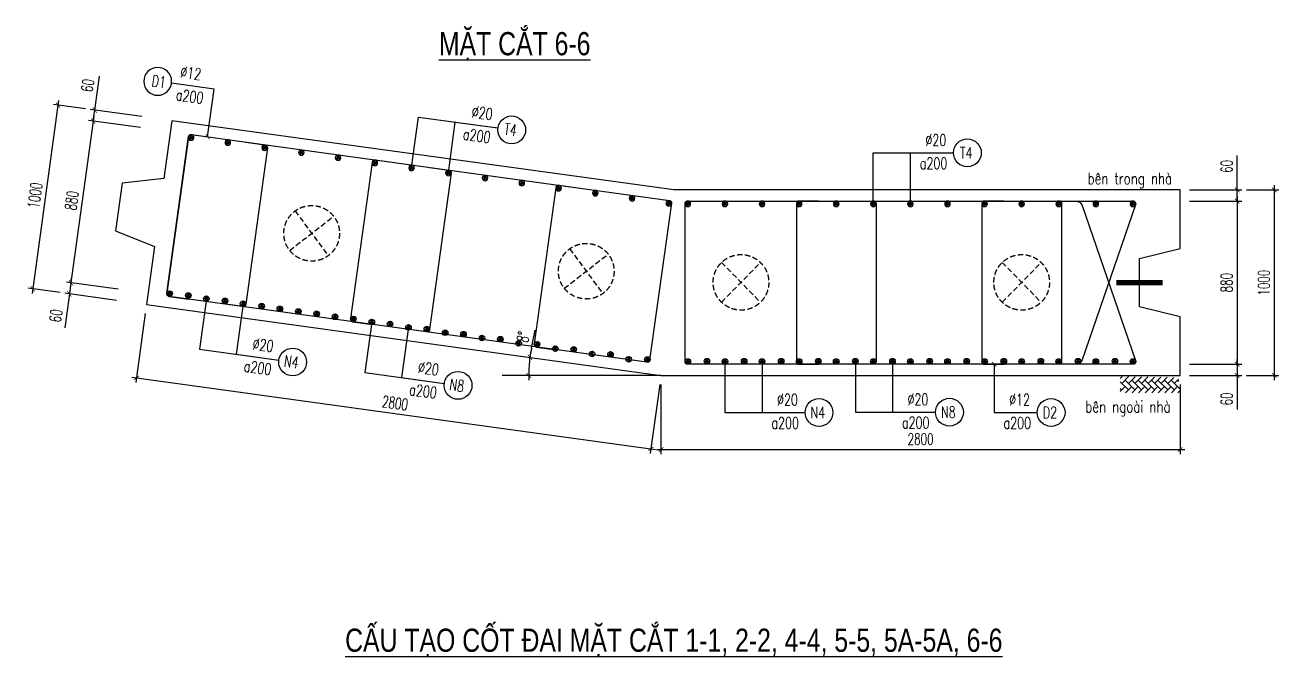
# Model space of a CAD drawing. Header units: millimetres. Extents: x -143483 to 1166745, y -1448440 to -1202244.
# Drawn here: x 980670 to 1007713, y -1243689 to -1230059 of the extents above; entities that cross this region are included whole.
import ezdxf
from ezdxf.enums import TextEntityAlignment as Align

# ---------------------------------------------------------------- set-up
doc = ezdxf.new("R2010")
doc.units = ezdxf.units.MM
doc.header["$LTSCALE"] = 30
doc.header["$PDMODE"] = 3
doc.linetypes.add('DASHED', pattern=[19.05, 12.7, -6.35])
doc.layers.get('0').update_dxf_attribs({"lineweight": 9})
doc.layers.get('Defpoints').update_dxf_attribs({"lineweight": 9})
for name, color, linetype in [('ccu11-Cotthep', 9, 'Continuous'), ('ccu11-Dim', 8, 'Continuous'), ('ccu11-Hatch', 8, 'Continuous'), ('ccu11-Text', 31, 'Continuous'), ('ccu11-Thay', 7, 'Continuous'), ('ccu11-Thep', 4, 'Continuous'), ('ccu11-Thep doc', 4, 'Continuous'), ('ccu11-Thepdai', 6, 'Continuous'), ('Xref_ST_MBDV Cot vach 30.7.2022$0$Xref_ST_MBDV Cot vach 30.7.2022|Xref_ST_MBDV Cot vach 30.7.2022|Xref_ST_MBDV Cot vach 30.7.2022|Xref_ST_MBDV Cot vach 30.7.2022|ccu12-Thay', 7, 'Continuous')]:
    doc.layers.add(name, color=color, linetype=linetype)
doc.layers.add('ccu11-Khuat', color=9, linetype='DASHED', lineweight=30)
doc.layers.add('Vicom_thep doc', color=1, linetype='Continuous', lineweight=35)
doc.styles.add('ccu11-dim', font='vnsimli.shx', dxfattribs={"width": 0.65, "bigfont": 'bigfont.shx'})
doc.styles.add('ccu11-VnAvH-B', font='VHAVANB.TTF')
doc.styles.add('ccu11-vnsimli', font='vnsimli.shx', dxfattribs={"width": 0.8, "bigfont": 'vns.shx'})
doc.styles.add('ccu11-vnsimple', font='vnsimple.shx', dxfattribs={"bigfont": 'bigfont.shx'})
doc.styles.add('ccu11_simli', font='vnsimli.shx', dxfattribs={"width": 0.8})
doc.dimstyles.new('ccu11-100', dxfattribs={"dimscale": 100, "dimtxt": 2.5, "dimasz": 1, "dimexe": 1, "dimexo": 2, "dimgap": 1, "dimtad": 1, "dimdec": 0, "dimdsep": 46, "dimtxsty": 'ccu11-dim', "dimblk": 'ARCHTICK', "dimcen": -1, "dimdle": 1, "dimclrd": 256, "dimclre": 256, "dimclrt": 3, "dimadec": 0, "dimazin": 2, "dimtfac": 0.1, "dimtdec": 0, "dimtmove": 0, "dimatfit": 1, "dimldrblk": 'ARCHTICK', "dimfxl": 0, "dimtvp": 0.833333, "dimtolj": 1, "dimtzin": 12, "dimarcsym": 0})
doc.dimstyles.new('ccu11-100x4', dxfattribs={"dimscale": 100, "dimtxt": 2.5, "dimasz": 1, "dimexe": 1, "dimexo": 2, "dimgap": 1, "dimtad": 1, "dimdec": 0, "dimlfac": 0.25, "dimdsep": 46, "dimtxsty": 'ccu11-dim', "dimblk": 'ARCHTICK', "dimcen": -1, "dimdle": 1, "dimclrd": 256, "dimclre": 256, "dimclrt": 3, "dimadec": 0, "dimazin": 2, "dimtfac": 0.1, "dimtdec": 0, "dimtmove": 0, "dimatfit": 1, "dimldrblk": 'ARCHTICK', "dimfxl": 0, "dimtvp": 0.833333, "dimtolj": 1, "dimtzin": 12, "dimarcsym": 0})

# ---------------------------------------------------------------- blocks, each defined once
blk = doc.blocks.new('_ARCHTICK')
at = {"color": 0, "linetype": 'ByBlock', "const_width": 0.15}
blk.add_lwpolyline([(-0.5, -0.5), (0.5, 0.5)], dxfattribs=at)
blk = doc.blocks.new('*D4360')
at = {"layer": 'ccu11-Dim', "lineweight": -2, "transparency": 16777216}
blk.add_line((991593, -1237029), (991675, -1236639), dxfattribs=at)
for start, end in [(172.1485, 180), (168.1306, 172.1485), (170.1399, 172.1485), (180, 182.0086)]:
    blk.add_arc((994385, -1237616), 2853, start, end, dxfattribs=at)
at = {"layer": 'Defpoints', "color": 0, "transparency": 16777216}
for p in [(983290, -1236086), (991535, -1237486), (986216, -1237616), (994385, -1237616), (994385, -1237616)]:
    blk.add_point(p, dxfattribs=at)
at = {"layer": 'ccu11-Dim', "lineweight": -2, "transparency": 16777216, "xscale": 100, "yscale": 100, "zscale": 100}
for p, rotation in [((991559, -1237226), 262.1484996861008), ((991532, -1237616), 90)]:
    blk.add_blockref('_ARCHTICK', p, dxfattribs=dict(at, rotation=rotation))
at = {"layer": 'ccu11-Dim', "color": 3, "transparency": 16777216, "insert": (991414, -1236788), "char_height": 250, "attachment_point": 5, "rotation": 78.1306, "style": 'ccu11-dim'}
blk.add_mtext('\\A1;8\\M+1818B', dxfattribs=at)
blk = doc.blocks.new('*D4361')
at = {"layer": 'ccu11-Dim', "linetype": 'ByBlock', "lineweight": -2, "ltscale": 30, "transparency": 16777216}
for p, q in [((982172, -1231894), (982273, -1231161)), ((983191, -1232034), (982073, -1231880)), ((982140, -1232132), (982172, -1231894)), ((983158, -1232272), (982041, -1232118)), ((982140, -1232132), (982126, -1232231))]:
    blk.add_line(p, q, dxfattribs=at)
at = {"layer": 'Defpoints', "color": 0, "linetype": 'ByBlock', "ltscale": 30, "transparency": 16777216}
for p in [(983389, -1232062), (982140, -1232132), (983357, -1232299)]:
    blk.add_point(p, dxfattribs=at)
at = {"layer": 'ccu11-Dim', "linetype": 'ByBlock', "lineweight": -2, "ltscale": 30, "transparency": 16777216, "xscale": 100, "yscale": 100, "zscale": 100}
for p, rotation in [((982172, -1231894), 262.1484996839544), ((982140, -1232132), 82.14849968395437)]:
    blk.add_blockref('_ARCHTICK', p, dxfattribs=dict(at, rotation=rotation))
at = {"layer": 'ccu11-Dim', "color": 3, "linetype": 'ByBlock', "ltscale": 30, "transparency": 16777216, "insert": (982019, -1231360), "char_height": 250, "attachment_point": 5, "rotation": 82.1485, "style": 'ccu11-dim'}
blk.add_mtext('\\A1;60', dxfattribs=at)
blk = doc.blocks.new('*D4362')
at = {"layer": 'ccu11-Dim', "linetype": 'ByBlock', "lineweight": -2, "ltscale": 30, "transparency": 16777216}
for p, q in [((982153, -1232033), (981645, -1235718)), ((983158, -1232272), (982041, -1232118)), ((982678, -1235759), (981560, -1235605))]:
    blk.add_line(p, q, dxfattribs=at)
at = {"layer": 'Defpoints', "color": 0, "linetype": 'ByBlock', "ltscale": 30, "transparency": 16777216}
for p in [(983357, -1232299), (981659, -1235619), (982876, -1235786)]:
    blk.add_point(p, dxfattribs=at)
at = {"layer": 'ccu11-Dim', "linetype": 'ByBlock', "lineweight": -2, "ltscale": 30, "transparency": 16777216, "xscale": 100, "yscale": 100, "zscale": 100}
for p, rotation in [((982140, -1232132), 82.14849968395441), ((981659, -1235619), 262.1484996839544)]:
    blk.add_blockref('_ARCHTICK', p, dxfattribs=dict(at, rotation=rotation))
at = {"layer": 'ccu11-Dim', "color": 3, "linetype": 'ByBlock', "ltscale": 30, "transparency": 16777216, "insert": (981676, -1233844), "char_height": 250, "attachment_point": 5, "rotation": 82.1485, "style": 'ccu11-dim'}
blk.add_mtext('\\A1;880', dxfattribs=at)
blk = doc.blocks.new('*D4363')
at = {"layer": 'ccu11-Dim', "linetype": 'ByBlock', "lineweight": -2, "ltscale": 30, "transparency": 16777216}
for p, q in [((982678, -1235759), (981560, -1235605)), ((981659, -1235619), (981626, -1235856)), ((981659, -1235619), (981672, -1235520)), ((981626, -1235856), (981525, -1236589)), ((982645, -1235997), (981527, -1235843))]:
    blk.add_line(p, q, dxfattribs=at)
at = {"layer": 'Defpoints', "color": 0, "linetype": 'ByBlock', "ltscale": 30, "transparency": 16777216}
for p in [(981659, -1235619), (982876, -1235786), (982843, -1236024)]:
    blk.add_point(p, dxfattribs=at)
at = {"layer": 'ccu11-Dim', "linetype": 'ByBlock', "lineweight": -2, "ltscale": 30, "transparency": 16777216, "xscale": 100, "yscale": 100, "zscale": 100}
for p, rotation in [((981659, -1235619), 262.1484996839544), ((981626, -1235856), 82.14849968395441)]:
    blk.add_blockref('_ARCHTICK', p, dxfattribs=dict(at, rotation=rotation))
at = {"layer": 'ccu11-Dim', "color": 3, "linetype": 'ByBlock', "ltscale": 30, "transparency": 16777216, "insert": (981334, -1236329), "char_height": 250, "attachment_point": 5, "rotation": 82.1485, "style": 'ccu11-dim'}
blk.add_mtext('\\A1;60', dxfattribs=at)
blk = doc.blocks.new('*D4364')
at = {"layer": 'ccu11-Dim', "linetype": 'ByBlock', "lineweight": -2, "ltscale": 30, "transparency": 16777216}
for p, q in [((981394, -1231685), (980820, -1235846)), ((981974, -1231867), (981281, -1231771)), ((981428, -1235829), (980734, -1235733))]:
    blk.add_line(p, q, dxfattribs=at)
at = {"layer": 'Defpoints', "color": 0, "linetype": 'ByBlock', "ltscale": 30, "transparency": 16777216}
for p in [(982172, -1231894), (980834, -1235747), (981626, -1235856)]:
    blk.add_point(p, dxfattribs=at)
at = {"layer": 'ccu11-Dim', "linetype": 'ByBlock', "lineweight": -2, "ltscale": 30, "transparency": 16777216, "xscale": 100, "yscale": 100, "zscale": 100}
for p, rotation in [((981380, -1231785), 82.14849968395441), ((980834, -1235747), 262.1484996839544)]:
    blk.add_blockref('_ARCHTICK', p, dxfattribs=dict(at, rotation=rotation))
at = {"layer": 'ccu11-Dim', "color": 3, "linetype": 'ByBlock', "ltscale": 30, "transparency": 16777216, "insert": (980884, -1233735), "char_height": 250, "attachment_point": 5, "rotation": 82.1485, "style": 'ccu11-dim'}
blk.add_mtext('\\A1;1000', dxfattribs=at)
blk = doc.blocks.new('*D4365')
at = {"layer": 'ccu11-Dim', "linetype": 'ByBlock', "lineweight": -2, "ltscale": 30, "transparency": 16777216}
for p, q in [((1006813, -1233616), (1006813, -1232876)), ((1005785, -1233616), (1006913, -1233616)), ((1006813, -1233856), (1006813, -1233616)), ((1005785, -1233856), (1006913, -1233856)), ((1006813, -1233856), (1006813, -1233956))]:
    blk.add_line(p, q, dxfattribs=at)
at = {"layer": 'Defpoints', "color": 0, "linetype": 'ByBlock', "ltscale": 30, "transparency": 16777216}
for p in [(1005585, -1233616), (1005585, -1233856), (1006813, -1233856)]:
    blk.add_point(p, dxfattribs=at)
at = {"layer": 'ccu11-Dim', "linetype": 'ByBlock', "lineweight": -2, "ltscale": 30, "transparency": 16777216, "xscale": 100, "yscale": 100, "zscale": 100}
for p, rotation in [((1006813, -1233616), 270), ((1006813, -1233856), 90)]:
    blk.add_blockref('_ARCHTICK', p, dxfattribs=dict(at, rotation=rotation))
at = {"layer": 'ccu11-Dim', "color": 3, "linetype": 'ByBlock', "ltscale": 30, "transparency": 16777216, "insert": (1006588, -1233108), "char_height": 250, "attachment_point": 5, "rotation": 90, "style": 'ccu11-dim'}
blk.add_mtext('\\A1;60', dxfattribs=at)
blk = doc.blocks.new('*D4366')
at = {"layer": 'ccu11-Dim', "linetype": 'ByBlock', "lineweight": -2, "ltscale": 30, "transparency": 16777216}
for p, q in [((1005785, -1233856), (1006913, -1233856)), ((1006813, -1233756), (1006813, -1237476)), ((1005785, -1237376), (1006913, -1237376))]:
    blk.add_line(p, q, dxfattribs=at)
at = {"layer": 'Defpoints', "color": 0, "linetype": 'ByBlock', "ltscale": 30, "transparency": 16777216}
for p in [(1005585, -1233856), (1005585, -1237376), (1006813, -1237376)]:
    blk.add_point(p, dxfattribs=at)
at = {"layer": 'ccu11-Dim', "linetype": 'ByBlock', "lineweight": -2, "ltscale": 30, "transparency": 16777216, "xscale": 100, "yscale": 100, "zscale": 100}
for p, rotation in [((1006813, -1233856), 90), ((1006813, -1237376), 270)]:
    blk.add_blockref('_ARCHTICK', p, dxfattribs=dict(at, rotation=rotation))
at = {"layer": 'ccu11-Dim', "color": 3, "linetype": 'ByBlock', "ltscale": 30, "transparency": 16777216, "insert": (1006588, -1235616), "char_height": 250, "attachment_point": 5, "rotation": 90, "style": 'ccu11-dim'}
blk.add_mtext('\\A1;880', dxfattribs=at)
blk = doc.blocks.new('*D4367')
at = {"layer": 'ccu11-Dim', "linetype": 'ByBlock', "lineweight": -2, "ltscale": 30, "transparency": 16777216}
for p, q in [((1005785, -1237376), (1006913, -1237376)), ((1006813, -1237376), (1006813, -1237276)), ((1006813, -1237376), (1006813, -1237616)), ((1005785, -1237616), (1006913, -1237616)), ((1006813, -1237616), (1006813, -1238355))]:
    blk.add_line(p, q, dxfattribs=at)
at = {"layer": 'Defpoints', "color": 0, "linetype": 'ByBlock', "ltscale": 30, "transparency": 16777216}
for p in [(1005585, -1237376), (1006813, -1237376), (1005585, -1237616)]:
    blk.add_point(p, dxfattribs=at)
at = {"layer": 'ccu11-Dim', "linetype": 'ByBlock', "lineweight": -2, "ltscale": 30, "transparency": 16777216, "xscale": 100, "yscale": 100, "zscale": 100}
for p, rotation in [((1006813, -1237376), 270), ((1006813, -1237616), 90)]:
    blk.add_blockref('_ARCHTICK', p, dxfattribs=dict(at, rotation=rotation))
at = {"layer": 'ccu11-Dim', "color": 3, "linetype": 'ByBlock', "ltscale": 30, "transparency": 16777216, "insert": (1006588, -1238124), "char_height": 250, "attachment_point": 5, "rotation": 90, "style": 'ccu11-dim'}
blk.add_mtext('\\A1;60', dxfattribs=at)
blk = doc.blocks.new('*D4368')
at = {"layer": 'ccu11-Dim', "linetype": 'ByBlock', "lineweight": -2, "ltscale": 30, "transparency": 16777216}
for p, q in [((1007013, -1233616), (1007713, -1233616)), ((1007613, -1233516), (1007613, -1237716)), ((1007013, -1237616), (1007713, -1237616))]:
    blk.add_line(p, q, dxfattribs=at)
at = {"layer": 'Defpoints', "color": 0, "linetype": 'ByBlock', "ltscale": 30, "transparency": 16777216}
for p in [(1006813, -1233616), (1006813, -1237616), (1007613, -1237616)]:
    blk.add_point(p, dxfattribs=at)
at = {"layer": 'ccu11-Dim', "linetype": 'ByBlock', "lineweight": -2, "ltscale": 30, "transparency": 16777216, "xscale": 100, "yscale": 100, "zscale": 100}
for p, rotation in [((1007613, -1233616), 90), ((1007613, -1237616), 270)]:
    blk.add_blockref('_ARCHTICK', p, dxfattribs=dict(at, rotation=rotation))
at = {"layer": 'ccu11-Dim', "color": 3, "linetype": 'ByBlock', "ltscale": 30, "transparency": 16777216, "insert": (1007388, -1235616), "char_height": 250, "attachment_point": 5, "rotation": 90, "style": 'ccu11-dim'}
blk.add_mtext('\\A1;1000', dxfattribs=at)
blk = doc.blocks.new('MCT')
at = {"ltscale": 0.005}
for p, q in [((-0.49, 0), (0.49, 0)), ((0.35, -0.35), (-0.35, 0.35)), ((-0.35, -0.35), (0.35, 0.35)), ((0, -0.49), (0, 0.49))]:
    blk.add_line(p, q, dxfattribs=at)
blk.add_circle((0, 0), 0.492, dxfattribs=at)
blk = doc.blocks.new('*U4350')
at = {"layer": 'ccu11-Thep doc', "xscale": -121.9200000001001, "yscale": 121.9200000001001, "zscale": 121.92, "rotation": 270}
blk.add_blockref('MCT', (0, 0), dxfattribs=at)
blk = doc.blocks.new('*U4351')
at = {"layer": 'ccu11-Thep doc', "color": 0, "linetype": 'ByBlock', "lineweight": -2, "transparency": 16777216}
for p in [(0, 0), (800, 0), (1600, 0), (2400, 0), (3200, 0), (4000, 0), (4800, 0), (5600, 0), (6400, 0), (7200, 0), (8000, 0), (8800, 0), (9600, 0)]:
    blk.add_blockref('*U4350', p, dxfattribs=at)
blk = doc.blocks.new('*U4352')
at = {"layer": 'ccu11-Thep doc', "xscale": -121.9200000001001, "yscale": 121.9200000001001, "zscale": 121.92, "rotation": 270}
blk.add_blockref('MCT', (0, 0), dxfattribs=at)
blk = doc.blocks.new('*U4353')
at = {"layer": 'ccu11-Thep doc', "color": 0, "linetype": 'ByBlock', "lineweight": -2, "transparency": 16777216}
for p in [(0, 0), (800, 0), (1600, 0), (2400, 0), (3200, 0), (4000, 0), (4800, 0), (5600, 0), (6400, 0), (7200, 0), (8000, 0), (8800, 0), (9600, 0)]:
    blk.add_blockref('*U4352', p, dxfattribs=at)
blk = doc.blocks.new('SHD')
at = {"layer": 'ccu11-Cotthep'}
blk.add_circle((300, 0), 300, dxfattribs=at)
at = {"layer": 'ccu11-Cotthep', "color": 31, "style": 'ccu11_simli', "width": 0.8}
blk.add_attdef('DK', text='', height=250, dxfattribs=at).set_placement((-101, 65), align=Align.BOTTOM_RIGHT)
blk.add_attdef('KH', text='', height=250, dxfattribs=at).set_placement((300, 0), align=Align.MIDDLE)
blk.add_attdef('KC', text='', height=250, dxfattribs=at).set_placement((-101, -142), align=Align.TOP_RIGHT)
blk = doc.blocks.new('*U4354')
at = {"layer": 'ccu11-Thep doc', "xscale": -121.9200000001001, "yscale": 121.9200000001001, "zscale": 121.92, "rotation": 270}
blk.add_blockref('MCT', (0, 0), dxfattribs=at)
blk = doc.blocks.new('*U4355')
at = {"layer": 'ccu11-Thep doc', "color": 0, "linetype": 'ByBlock', "lineweight": -2, "transparency": 16777216}
for p in [(0, 0), (800, 0), (1600, 0), (2400, 0), (3200, 0), (4000, 0), (4800, 0), (5600, 0), (6400, 0), (7200, 0), (8000, 0), (8800, 0), (9600, 0), (10400, 0)]:
    blk.add_blockref('*U4354', p, dxfattribs=at)
blk = doc.blocks.new('*U4356')
at = {"layer": 'ccu11-Thep doc', "xscale": -121.9200000001001, "yscale": 121.9200000001001, "zscale": 121.92, "rotation": 270}
blk.add_blockref('MCT', (0, 0), dxfattribs=at)
blk = doc.blocks.new('*U4357')
at = {"layer": 'ccu11-Thep doc', "color": 0, "linetype": 'ByBlock', "lineweight": -2, "transparency": 16777216}
for p in [(0, 0), (800, 0), (1600, 0), (2400, 0), (3200, 0), (4000, 0), (4800, 0), (5600, 0), (6400, 0), (7200, 0), (8000, 0), (8800, 0), (9600, 0), (10400, 0)]:
    blk.add_blockref('*U4356', p, dxfattribs=at)
blk = doc.blocks.new('*D4358')
at = {"layer": 'ccu11-Dim', "linetype": 'ByBlock', "lineweight": -2, "ltscale": 30, "transparency": 16777216}
for p, q in [((983263, -1236284), (983058, -1237770)), ((982972, -1237657), (994266, -1239214)), ((994358, -1237814), (994153, -1239300))]:
    blk.add_line(p, q, dxfattribs=at)
at = {"layer": 'Defpoints', "color": 0, "linetype": 'ByBlock', "ltscale": 30, "transparency": 16777216}
for p in [(983290, -1236086), (994385, -1237616), (994166, -1239201)]:
    blk.add_point(p, dxfattribs=at)
at = {"layer": 'ccu11-Dim', "linetype": 'ByBlock', "lineweight": -2, "ltscale": 30, "transparency": 16777216, "xscale": 100, "yscale": 100, "zscale": 100}
for p, rotation in [((983071, -1237671), 172.1484996860987), ((994166, -1239201), 352.1484996860988)]:
    blk.add_blockref('_ARCHTICK', p, dxfattribs=dict(at, rotation=rotation))
at = {"layer": 'ccu11-Dim', "color": 3, "linetype": 'ByBlock', "ltscale": 30, "transparency": 16777216, "insert": (988650, -1238213), "char_height": 250, "attachment_point": 5, "rotation": 352.1485, "style": 'ccu11-dim'}
blk.add_mtext('\\A1;2800', dxfattribs=at)
blk = doc.blocks.new('*D4359')
at = {"layer": 'ccu11-Dim', "linetype": 'ByBlock', "lineweight": -2, "ltscale": 30, "transparency": 16777216}
for p, q in [((994385, -1237816), (994385, -1239316)), ((1005585, -1237816), (1005585, -1239316)), ((994285, -1239216), (1005685, -1239216))]:
    blk.add_line(p, q, dxfattribs=at)
at = {"layer": 'Defpoints', "color": 0, "linetype": 'ByBlock', "ltscale": 30, "transparency": 16777216}
for p in [(994385, -1237616), (1005585, -1237616), (1005585, -1239216)]:
    blk.add_point(p, dxfattribs=at)
at = {"layer": 'ccu11-Dim', "linetype": 'ByBlock', "lineweight": -2, "ltscale": 30, "transparency": 16777216, "xscale": 100, "yscale": 100, "zscale": 100, "rotation": 180}
blk.add_blockref('_ARCHTICK', (994385, -1239216), dxfattribs=at)
at = {"layer": 'ccu11-Dim', "linetype": 'ByBlock', "lineweight": -2, "ltscale": 30, "transparency": 16777216, "xscale": 100, "yscale": 100, "zscale": 100}
blk.add_blockref('_ARCHTICK', (1005585, -1239216), dxfattribs=at)
at = {"layer": 'ccu11-Dim', "color": 3, "linetype": 'ByBlock', "ltscale": 30, "transparency": 16777216, "insert": (999985, -1238991), "char_height": 250, "attachment_point": 5, "style": 'ccu11-dim'}
blk.add_mtext('\\A1;2800', dxfattribs=at)
blk = doc.blocks.new('ccu11_block_thep')
at = {"layer": 'ccu11-Thep', "color": 3}
for p, q in [((-0.4, 0), (0.4, 0)), ((-0.28, 0.28), (0.28, -0.28)), ((0.28, 0.28), (-0.28, -0.28)), ((0, 0.4), (0, -0.4))]:
    blk.add_line(p, q, dxfattribs=at)
at = {"layer": 'ccu11-Thep', "color": 1, "const_width": 0.0667}
blk.add_lwpolyline([(-0.4, 0, 1), (0.4, 0, 1), (-0.4, 0, 1)], format="xyb", dxfattribs=at)
at = {"layer": 'ccu11-Thep', "color": 1}
blk.add_circle((0, 0), 0.4, dxfattribs=at)
blk = doc.blocks.new('*U4369')
at = {"layer": 'Vicom_thep doc', "xscale": -150, "yscale": 150, "zscale": 150, "rotation": 180}
blk.add_blockref('ccu11_block_thep', (0, 0), dxfattribs=at)
blk = doc.blocks.new('*U4370')
at = {"layer": 'ccu11-Thep doc', "color": 0, "linetype": 'ByBlock', "lineweight": -2, "transparency": 16777216}
for p in [(0, 0), (800, 0), (1600, 0), (2400, 0), (3200, 0), (4000, 0), (4800, 0), (5600, 0), (6400, 0), (7200, 0), (8000, 0), (8800, 0), (9600, 0)]:
    blk.add_blockref('*U4369', p, dxfattribs=at)
blk = doc.blocks.new('*U4371')
at = {"layer": 'Vicom_thep doc', "xscale": -150, "yscale": 150, "zscale": 150, "rotation": 180}
blk.add_blockref('ccu11_block_thep', (0, 0), dxfattribs=at)
blk = doc.blocks.new('*U4372')
at = {"layer": 'ccu11-Thep doc', "color": 0, "linetype": 'ByBlock', "lineweight": -2, "transparency": 16777216}
for p in [(0, 0), (800, 0), (1600, 0), (2400, 0), (3200, 0), (4000, 0), (4800, 0), (5600, 0), (6400, 0), (7200, 0), (8000, 0), (8800, 0)]:
    blk.add_blockref('*U4371', p, dxfattribs=at)

msp = doc.modelspace()

# ---------------------------------------------------------------- hatches: boundary and pattern name
at = {"layer": 'ccu11-Hatch', "ltscale": 10}
h = msp.add_hatch(dxfattribs=at)
h.set_pattern_fill('AR-HBONE', color=256, scale=25, angle=270, style=0)
h.set_pattern_definition([(45, (-2257557.81, 538464.41), (141.4213562, 4e-14), [300, -100]), (315, (-2257487.1, 538535.12), (141.4213562, 4e-14), [300, -100])])
h.paths.add_polyline_path([(1004292.69, -1237639.06), (1004292.69, -1237991.79), (1005585.04, -1237991.79), (1005542.19, -1237660.49)])

# ---------------------------------------------------------------- linework, layer by layer
at = {"layer": 'ccu11-Dim'}
msp.add_lwpolyline([(994385.04, -1237615.79), (990959.47, -1237615.79)], dxfattribs=at)
at = {"layer": 'ccu11-Khuat', "ltscale": 0.3}
for p, q in [((986377.36, -1234919.63), (987325.04, -1234183.5)), ((986494.67, -1234068.98), (987207.73, -1235034.15)), ((992299.22, -1235736.3), (993246.9, -1235000.17)), ((992416.53, -1234885.65), (993129.59, -1235850.82)), ((995691.4, -1235180.08), (996529.64, -1236038.78)), ((995691.4, -1236038.78), (996529.64, -1235180.08)), ((1001745.93, -1235180.08), (1002584.16, -1236038.78)), ((1001745.93, -1236038.78), (1002584.16, -1235180.08))]:
    msp.add_line(p, q, dxfattribs=at)
for centre in [(986851.2, -1234551.57), (992773.06, -1235368.24), (996110.52, -1235609.43), (1002165.04, -1235609.43)]:
    msp.add_circle(centre, 600, dxfattribs=at)
at = {"layer": 'ccu11-Thay'}
for p, q in [((983836.46, -1232123.3), (983664.34, -1233371.49)), ((983664.34, -1233371.49), (982762.77, -1233469.25)), ((982762.77, -1233469.25), (982620.7, -1234499.5)), ((1005585.04, -1234875.79), (1005585.04, -1233615.79)), ((982620.7, -1234499.5), (983462.16, -1234837.62)), ((983462.16, -1234837.62), (983290.04, -1236085.81)), ((1004705.28, -1235095.79), (1005585.04, -1234875.79)), ((1004705.28, -1236135.79), (1004705.28, -1235095.79)), ((1005585.04, -1236355.79), (1004705.28, -1236135.79)), ((1005585.04, -1237615.79), (1005585.04, -1236355.79))]:
    msp.add_line(p, q, dxfattribs=at)
at = {"layer": 'ccu11-Thep', "const_width": 120}
msp.add_lwpolyline([(1004205.04, -1235615.79), (1005205.04, -1235615.79)], dxfattribs=at)
at = {"layer": 'ccu11-Thepdai'}
for points in [[(994080.97, -1237331.69), (983778.48, -1235910.89, -0.41421356), (983727.24, -1235843.26), (984193.09, -1232465.23, -0.41421356), (984249.46, -1232422.53), (994571.37, -1233846, -0.41421356), (994614.07, -1233902.36), (994137.33, -1237288.99, -0.41421356), (994080.97, -1237331.69)], [(984675.42, -1232481.28), (984259.36, -1232423.9, 0.41421356), (984191.73, -1232475.14), (983727.24, -1235843.26, 0.41421356), (983778.48, -1235910.89), (984194.54, -1235968.27)], [(985428.3, -1232585.1), (985844.36, -1232642.48, -0.41421356), (985895.6, -1232710.11), (985431.11, -1236078.24, -0.41421356), (985363.48, -1236129.48), (984947.41, -1236072.1)], [(988637.92, -1233027.73), (988221.86, -1232970.36, 0.41421356), (988154.22, -1233021.6), (987689.73, -1236389.72, 0.41421356), (987740.97, -1236457.35), (988157.04, -1236514.73)], [(989390.8, -1233131.56), (989806.86, -1233188.94, -0.41421356), (989858.1, -1233256.57), (989393.61, -1236624.7, -0.41421356), (989325.97, -1236675.94), (988909.91, -1236618.56)], [(992600.42, -1233574.19), (992184.36, -1233516.81, 0.41421356), (992116.72, -1233568.06), (991652.23, -1236936.18, 0.41421356), (991703.47, -1237003.81), (992119.53, -1237061.19)], [(1002636.84, -1233855.79), (1003357.31, -1233855.79, -0.23620228), (1003469.08, -1233948.54), (1004622.95, -1237295.29, -0.5204497), (1004566.57, -1237375.79), (994955.04, -1237375.79, -0.41421356), (994905.04, -1237325.79), (994905.04, -1233905.79, -0.41421356), (994955.04, -1233855.79), (1004566.57, -1233855.79, -0.5204497), (1004622.95, -1233936.29), (1003469.08, -1237283.05, -0.23620228), (1003357.31, -1237375.79), (1002636.84, -1237375.79)], [(997785.04, -1233855.79), (997365.04, -1233855.79, 0.41421356), (997305.04, -1233915.79), (997305.04, -1237315.79, 0.41421356), (997365.04, -1237375.79), (997785.04, -1237375.79)], [(998545.04, -1233855.79), (998965.04, -1233855.79, -0.41421356), (999025.04, -1233915.79), (999025.04, -1237315.79, -0.41421356), (998965.04, -1237375.79), (998545.04, -1237375.79)], [(1001785.04, -1233855.79), (1001365.04, -1233855.79, 0.41421356), (1001305.04, -1233915.79), (1001305.04, -1237315.79, 0.41421356), (1001365.04, -1237375.79), (1001785.04, -1237375.79)], [(1002545.04, -1233855.79), (1002965.04, -1233855.79, -0.41421356), (1003025.04, -1233915.79), (1003025.04, -1237315.79, -0.41421356), (1002965.04, -1237375.79), (1002545.04, -1237375.79)]]:
    msp.add_lwpolyline(points, format="xyb", dxfattribs=at)
at = {"layer": 'Xref_ST_MBDV Cot vach 30.7.2022$0$Xref_ST_MBDV Cot vach 30.7.2022|Xref_ST_MBDV Cot vach 30.7.2022|Xref_ST_MBDV Cot vach 30.7.2022|Xref_ST_MBDV Cot vach 30.7.2022|ccu12-Thay', "ltscale": 10}
for p, q in [((994659.54, -1233615.79), (983836.46, -1232123.3)), ((1005585.04, -1233615.79), (994659.54, -1233615.79)), ((983290.04, -1236085.81), (994385.04, -1237615.79)), ((994385.04, -1237615.79), (1005585.04, -1237615.79))]:
    msp.add_line(p, q, dxfattribs=at)

# ---------------------------------------------------------------- block references
at = {"layer": 'ccu11-Cotthep'}
ref = msp.add_blockref('SHD', (983828.44, -1231315.12), dxfattribs=dict(at, xscale=-1, rotation=352.1999999999732))
ref.add_attrib('KH', 'D1', dxfattribs={"color": 31, "height": 250, "rotation": 352.2, "style": 'ccu11-vnsimple', "width": 0.7}).set_placement((983555.98, -1231277.79), align=Align.MIDDLE_CENTER)
ref.add_attrib('KC', 'a200', dxfattribs={"color": 31, "height": 250, "rotation": 352.2, "style": 'ccu11-vnsimple', "width": 0.7}).set_placement((984239.48, -1231472.36), align=Align.TOP_CENTER)
ref.add_attrib('DK', '`12', dxfattribs={"color": 31, "height": 250, "rotation": 352.2, "style": 'ccu11-vnsimple', "width": 0.7}).set_placement((984215.87, -1231292.49), align=Align.BOTTOM_CENTER)
ref = msp.add_blockref('SHD', (990869.09, -1232279.24), dxfattribs=dict(at, rotation=352.1999999999999))
ref.add_attrib('KH', 'T4', dxfattribs={"color": 31, "height": 250, "rotation": 352.2, "style": 'ccu11-vnsimple', "width": 0.7}).set_placement((991141.55, -1232316.57), align=Align.MIDDLE_CENTER)
ref.add_attrib('KC', 'a200', dxfattribs={"color": 31, "height": 250, "rotation": 352.2, "style": 'ccu11-vnsimple', "width": 0.7}).set_placement((990430.91, -1232320.15), align=Align.TOP_CENTER)
ref.add_attrib('DK', '`20', dxfattribs={"color": 31, "height": 250, "rotation": 352.2, "style": 'ccu11-vnsimple', "width": 0.7}).set_placement((990502.01, -1232153.26), align=Align.BOTTOM_CENTER)
ref = msp.add_blockref('SHD', (1000694.04, -1232815.44), dxfattribs=at)
ref.add_attrib('KH', 'T4', dxfattribs={"color": 31, "height": 250, "style": 'ccu11-vnsimple', "width": 0.7}).set_placement((1000969.04, -1232815.44), align=Align.MIDDLE_CENTER)
ref.add_attrib('KC', 'a200', dxfattribs={"color": 31, "height": 250, "style": 'ccu11-vnsimple', "width": 0.7}).set_placement((1000265.46, -1232915.44), align=Align.TOP_CENTER)
ref.add_attrib('DK', '`20', dxfattribs={"color": 31, "height": 250, "style": 'ccu11-vnsimple', "width": 0.7}).set_placement((1000313.26, -1232740.44), align=Align.BOTTOM_CENTER)
ref = msp.add_blockref('SHD', (986142.84, -1237285.58), dxfattribs=dict(at, rotation=352.1999999999999))
ref.add_attrib('KH', 'N4', dxfattribs={"color": 31, "height": 250, "rotation": 352.2, "style": 'ccu11-vnsimple', "width": 0.7}).set_placement((986415.3, -1237322.9), align=Align.MIDDLE_CENTER)
ref.add_attrib('KC', 'a200', dxfattribs={"color": 31, "height": 250, "rotation": 352.2, "style": 'ccu11-vnsimple', "width": 0.7}).set_placement((985704.65, -1237326.49), align=Align.TOP_CENTER)
ref.add_attrib('DK', '`20', dxfattribs={"color": 31, "height": 250, "rotation": 352.2, "style": 'ccu11-vnsimple', "width": 0.7}).set_placement((985775.76, -1237159.59), align=Align.BOTTOM_CENTER)
ref = msp.add_blockref('SHD', (989711.09, -1237791.05), dxfattribs=dict(at, rotation=352.1999999999999))
ref.add_attrib('KH', 'N8', dxfattribs={"color": 31, "height": 250, "rotation": 352.2, "style": 'ccu11-vnsimple', "width": 0.7}).set_placement((989983.55, -1237828.37), align=Align.MIDDLE_CENTER)
ref.add_attrib('KC', 'a200', dxfattribs={"color": 31, "height": 250, "rotation": 352.2, "style": 'ccu11-vnsimple', "width": 0.7}).set_placement((989272.91, -1237831.96), align=Align.TOP_CENTER)
ref.add_attrib('DK', '`20', dxfattribs={"color": 31, "height": 250, "rotation": 352.2, "style": 'ccu11-vnsimple', "width": 0.7}).set_placement((989344.01, -1237665.06), align=Align.BOTTOM_CENTER)
ref = msp.add_blockref('SHD', (997494.04, -1238416.15), dxfattribs=at)
ref.add_attrib('KH', 'N4', dxfattribs={"color": 31, "height": 250, "style": 'ccu11-vnsimple', "width": 0.7}).set_placement((997769.04, -1238416.15), align=Align.MIDDLE_CENTER)
ref.add_attrib('KC', 'a200', dxfattribs={"color": 31, "height": 250, "style": 'ccu11-vnsimple', "width": 0.7}).set_placement((997065.46, -1238516.15), align=Align.TOP_CENTER)
ref.add_attrib('DK', '`20', dxfattribs={"color": 31, "height": 250, "style": 'ccu11-vnsimple', "width": 0.7}).set_placement((997113.26, -1238341.15), align=Align.BOTTOM_CENTER)
ref = msp.add_blockref('SHD', (1000307.81, -1238409.42), dxfattribs=at)
ref.add_attrib('KH', 'N8', dxfattribs={"color": 31, "height": 250, "style": 'ccu11-vnsimple', "width": 0.7}).set_placement((1000582.81, -1238409.42), align=Align.MIDDLE_CENTER)
ref.add_attrib('KC', 'a200', dxfattribs={"color": 31, "height": 250, "style": 'ccu11-vnsimple', "width": 0.7}).set_placement((999879.23, -1238509.42), align=Align.TOP_CENTER)
ref.add_attrib('DK', '`20', dxfattribs={"color": 31, "height": 250, "style": 'ccu11-vnsimple', "width": 0.7}).set_placement((999927.02, -1238334.42), align=Align.BOTTOM_CENTER)
ref = msp.add_blockref('SHD', (1002499.9, -1238416.15), dxfattribs=at)
ref.add_attrib('KH', 'D2', dxfattribs={"color": 31, "height": 250, "style": 'ccu11-vnsimple', "width": 0.7}).set_placement((1002774.9, -1238416.15), align=Align.MIDDLE_CENTER)
ref.add_attrib('KC', 'a200', dxfattribs={"color": 31, "height": 250, "style": 'ccu11-vnsimple', "width": 0.7}).set_placement((1002071.32, -1238516.15), align=Align.TOP_CENTER)
ref.add_attrib('DK', '`12', dxfattribs={"color": 31, "height": 250, "style": 'ccu11-vnsimple', "width": 0.7}).set_placement((1002119.12, -1238341.15), align=Align.BOTTOM_CENTER)
at = {"layer": 'ccu11-Thep doc', "rotation": 352.148}
msp.add_blockref('*U4355', (984251.16, -1232483.33), dxfattribs=at)
at = {"layer": 'ccu11-Thep doc'}
msp.add_blockref('*U4351', (994965.04, -1233915.79), dxfattribs=at)
at = {"layer": 'ccu11-Thep doc', "xscale": -1}
for name, p, rotation in [('*U4357', (983786.67, -1235851.46), 172.1480000000001), ('*U4370', (984188.69, -1235893.14), 171.7628859411608), ('*U4372', (995378.81, -1237309.06), 180), ('*U4353', (994965.04, -1237315.79), 180)]:
    msp.add_blockref(name, p, dxfattribs=dict(at, rotation=rotation))

# ---------------------------------------------------------------- texts
at = {"layer": 'ccu11-Text', "color": 6, "style": 'ccu11-VnAvH-B', "width": 0.8}
for s, p in [('%%UmÆt c¾t 6-6', (991229.86, -1230710.43)), ('%%UcÊu t¹o cèt ®ai mÆt c¾t 1-1, 2-2, 4-4, 5-5, 5a-5a, 6-6', (994661.95, -1243578.63))]:
    msp.add_text(s, height=500, dxfattribs=at).set_placement(p, align=Align.CENTER)
at = {"layer": 'ccu11-Text', "linetype": 'Continuous', "style": 'ccu11-vnsimli', "width": 0.75}
for s, p in [('bªn trong nhµ', (1004497.63, -1233493.27)), ('bªn ngoµi nhµ', (1004457.45, -1238414.41))]:
    msp.add_text(s, height=250, dxfattribs=at).set_placement(p, align=Align.CENTER)

# ---------------------------------------------------------------- dimensions: what is measured, and where the dimension line sits
at = {"layer": 'ccu11-Dim', "linetype": 'ByBlock', "ltscale": 30}
for base, p1, p2, angle, picture, middle in [((982139.66, -1232131.59), (983389.32, -1232061.64), (983356.54, -1232299.39), 82.1485, '*D4361', (982241.84, -1231390.62)), ((1006813.44, -1233855.79), (1005585.04, -1233615.79), (1005585.04, -1233855.79), 90, '*D4365', (1006813.44, -1233107.81)), ((981658.8, -1235618.59), (982842.9, -1236024.15), (982875.68, -1235786.4), 262.1485, '*D4363', (981556.63, -1236359.56)), ((1006813.44, -1237375.79), (1005585.04, -1237615.79), (1005585.04, -1237375.79), 270, '*D4367', (1006813.44, -1238123.78))]:
    dim = msp.add_linear_dim(base=base, p1=p1, p2=p2, angle=angle, dimstyle='ccu11-100x4', dxfattribs=at)
    dim.commit()
    dim.dimension.update_dxf_attribs({"geometry": picture, "text_midpoint": middle, "dimtype": 160})
for base, p1, p2, angle, picture, middle in [((980833.52, -1235747.06), (982172.44, -1231893.84), (981626.02, -1235856.34), 82.1485, '*D4364', (980883.84, -1233735.07)), ((1007613.44, -1237615.79), (1006813.44, -1233615.79), (1006813.44, -1237615.79), 90, '*D4368', (1007388.44, -1235615.79))]:
    dim = msp.add_linear_dim(base=base, p1=p1, p2=p2, angle=angle, dimstyle='ccu11-100x4', dxfattribs=at)
    dim.commit()
    dim.dimension.update_dxf_attribs({"geometry": picture, "text_midpoint": middle})
for base, p1, p2, angle, picture, middle in [((981658.8, -1235618.59), (983356.54, -1232299.39), (982875.68, -1235786.4), 82.1485, '*D4362', (981676.34, -1233844.35)), ((1006813.44, -1237375.79), (1005585.04, -1233855.79), (1005585.04, -1237375.79), 90, '*D4366', (1006588.44, -1235615.79))]:
    dim = msp.add_linear_dim(base=base, p1=p1, p2=p2, angle=angle, dimstyle='ccu11-100x4', override={"dimtmove": 1}, dxfattribs=at)
    dim.commit()
    dim.dimension.update_dxf_attribs({"geometry": picture, "text_midpoint": middle})
at = {"layer": 'ccu11-Dim'}
dim = msp.add_angular_dim_2l(base=(991535.4, -1237485.54), line1=((983290.04, -1236085.81), (994385.04, -1237615.79)), line2=((994385.04, -1237615.79), (986216.24, -1237615.79)), dimstyle='ccu11-100', override={"dimadec": 0}, dxfattribs=at)
dim.commit()
dim.dimension.update_dxf_attribs({"geometry": '*D4360', "text_midpoint": (991414.17, -1236787.99)})
at = {"layer": 'ccu11-Dim', "linetype": 'ByBlock', "ltscale": 30}
for p1, p2, picture, middle in [((983290.04, -1236085.81), (994385.04, -1237615.79), '*D4358', (988649.71, -1238212.91)), ((994385.04, -1237615.79), (1005585.04, -1237615.79), '*D4359', (999985.04, -1238990.79))]:
    dim = msp.add_aligned_dim(p1=p1, p2=p2, distance=-1600, dimstyle='ccu11-100x4', override={"dimtmove": 1}, dxfattribs=at)
    dim.commit()
    dim.dimension.update_dxf_attribs({"geometry": picture, "text_midpoint": middle})

# ---------------------------------------------------------------- leaders
at = {"layer": 'ccu11-Cotthep', "linetype": 'ByBlock', "ltscale": 30}
for points in [[(984607.65, -1232471.93), (984748.84, -1231441.2), (983828.44, -1231315.12)], [(1001570.9, -1237375.79), (1001570.9, -1238416.15), (1002499.9, -1238416.15)]]:
    msp.add_leader(points, dimstyle='ccu11-100x4', dxfattribs=at)
at = {"layer": 'ccu11-Cotthep'}
for points in [[(989006.75, -1233134.77), (989156.09, -1232044.59), (990869.09, -1232279.24)], [(989799.35, -1233243.34), (989948.69, -1232153.16), (990869.09, -1232279.24)], [(998965.04, -1233915.79), (998965.04, -1232815.44), (1000694.04, -1232815.44)], [(999765.04, -1233915.79), (999765.04, -1232815.44), (1000694.04, -1232815.44)], [(984579.17, -1235960.75), (984429.84, -1237050.93), (986142.84, -1237285.58)], [(985371.77, -1236069.32), (985222.44, -1237159.5), (986142.84, -1237285.58)], [(988147.43, -1236466.22), (987998.09, -1237556.4), (989711.09, -1237791.05)], [(988940.03, -1236574.79), (988790.69, -1237664.97), (989711.09, -1237791.05)], [(995765.04, -1237315.79), (995765.04, -1238416.15), (997494.04, -1238416.15)], [(996565.04, -1237315.79), (996565.04, -1238416.15), (997494.04, -1238416.15)], [(998578.81, -1237309.06), (998578.81, -1238409.42), (1000307.81, -1238409.42)], [(999378.81, -1237309.06), (999378.81, -1238409.42), (1000307.81, -1238409.42)]]:
    msp.add_leader(points, dimstyle='ccu11-100', override={"dimasz": 1.5, "dimgap": 1, "dimtad": 0, "dimldrblk": 'None', "dimfxl": 3, "dimfxlon": 1, "dimtfill": 1, "dimarcsym": 1}, dxfattribs=at)

doc.saveas('drawing.dxf')
